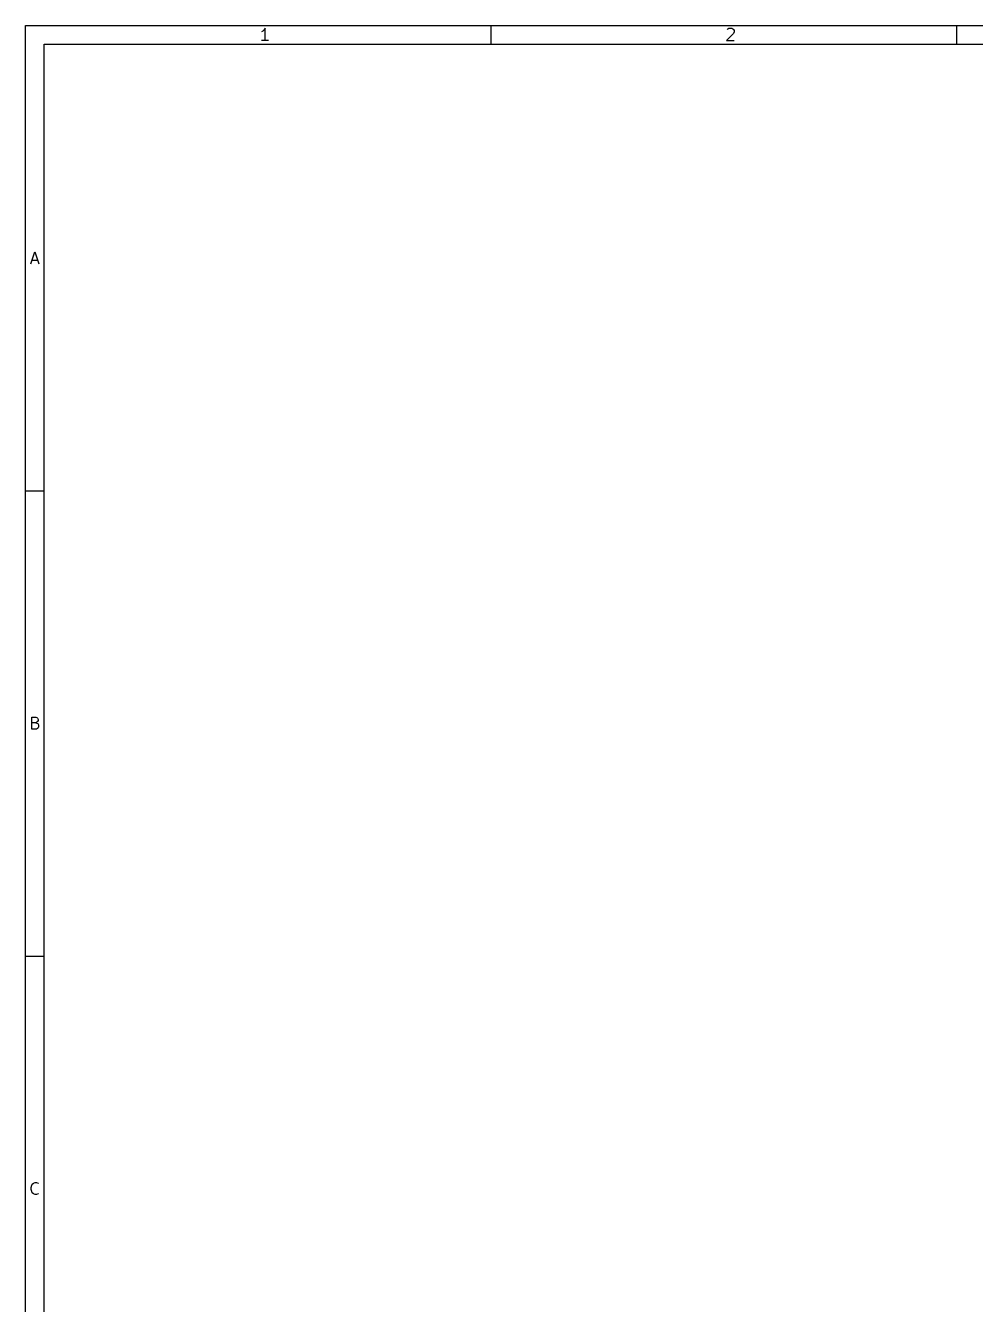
# Model space of a CAD drawing. Extents: x -3.5 to 12.2, y -7.4 to 3.5.
# Drawn here: x -3.54 to 0.47, y -1.87 to 3.54 of the extents above; entities that cross this region are included whole.
import ezdxf

# ---------------------------------------------------------------- set-up
doc = ezdxf.new("R2010")
doc.units = 0
doc.header["$MEASUREMENT"] = 0
doc.layers.add('BLACK', color=7, linetype='CONTINUOUS')

msp = doc.modelspace()

# ---------------------------------------------------------------- linework, layer by layer
at = {"layer": 'BLACK', "linetype": 'CONTINUOUS'}
for p, q in [((-3.5433, 3.5433), (12.2043, 3.5433)), ((-3.5433, -7.3623), (-3.5433, 3.5433)), ((-2.5405, 3.5196), (-2.5454, 3.5171)), ((-2.5357, 3.5244), (-2.5405, 3.5196)), ((-2.5308, 3.5317), (-2.5357, 3.5244)), ((-2.5308, 3.4806), (-2.5308, 3.5317)), ((-1.5748, 3.4646), (-1.5748, 3.5433)), ((-0.5769, 3.5269), (-0.5745, 3.5293)), ((-0.5745, 3.5293), (-0.5696, 3.5317)), ((-0.5696, 3.5317), (-0.5574, 3.5317)), ((-0.5574, 3.5317), (-0.5525, 3.5293)), ((-0.5525, 3.5293), (-0.5501, 3.5269)), ((-0.5501, 3.5269), (-0.5477, 3.522)), ((-0.5477, 3.5171), (-0.5501, 3.5098)), ((-0.5477, 3.522), (-0.5477, 3.5171)), ((0.3937, 3.4646), (0.3937, 3.5433)), ((-3.4646, 3.4646), (12.1256, 3.4646)), ((-3.4646, -7.2836), (-3.4646, 3.4646)), ((-2.5162, 3.4806), (-2.5454, 3.4806)), ((-0.5501, 3.5098), (-0.5794, 3.4806)), ((-0.5794, 3.4806), (-0.5477, 3.4806)), ((-3.521, 2.5357), (-3.5039, 2.5869)), ((-3.5161, 2.5503), (-3.4918, 2.5503)), ((-3.5039, 2.5869), (-3.4869, 2.5357)), ((-3.5433, 1.5748), (-3.4646, 1.5748)), ((-3.5173, 0.5672), (-3.5173, 0.6184)), ((-3.5173, 0.6184), (-3.5003, 0.6184)), ((-3.5003, 0.6184), (-3.4954, 0.6159)), ((-3.4954, 0.5964), (-3.5003, 0.594)), ((-3.4954, 0.6159), (-3.493, 0.6135)), ((-3.493, 0.5989), (-3.4954, 0.5964)), ((-3.493, 0.6135), (-3.4905, 0.6086)), ((-3.4905, 0.6037), (-3.493, 0.5989)), ((-3.4905, 0.6086), (-3.4905, 0.6037)), ((-3.5003, 0.594), (-3.5173, 0.594)), ((-3.4978, 0.5672), (-3.5173, 0.5672)), ((-3.5003, 0.594), (-3.493, 0.5916)), ((-3.493, 0.5696), (-3.4978, 0.5672)), ((-3.493, 0.5916), (-3.4905, 0.5891)), ((-3.4905, 0.5721), (-3.493, 0.5696)), ((-3.4905, 0.5891), (-3.4881, 0.5842)), ((-3.4881, 0.5769), (-3.4905, 0.5721)), ((-3.4881, 0.5842), (-3.4881, 0.5769)), ((-3.5433, -0.3937), (-3.4646, -0.3937)), ((-3.51, -1.3526), (-3.5027, -1.3501)), ((-3.5027, -1.3501), (-3.4978, -1.3501)), ((-3.4978, -1.3501), (-3.4905, -1.3526)), ((-3.5198, -1.3721), (-3.5173, -1.3623)), ((-3.5198, -1.3794), (-3.5198, -1.3721)), ((-3.5173, -1.3891), (-3.5198, -1.3794)), ((-3.5173, -1.3623), (-3.5149, -1.3575)), ((-3.5149, -1.394), (-3.5173, -1.3891)), ((-3.5149, -1.3575), (-3.51, -1.3526)), ((-3.51, -1.3989), (-3.5149, -1.394)), ((-3.5027, -1.4013), (-3.51, -1.3989)), ((-3.4978, -1.4013), (-3.5027, -1.4013)), ((-3.4905, -1.3989), (-3.4978, -1.4013)), ((-3.4905, -1.3526), (-3.4881, -1.355)), ((-3.4881, -1.3964), (-3.4905, -1.3989))]:
    msp.add_line(p, q, dxfattribs=at)

doc.saveas('drawing.dxf')
